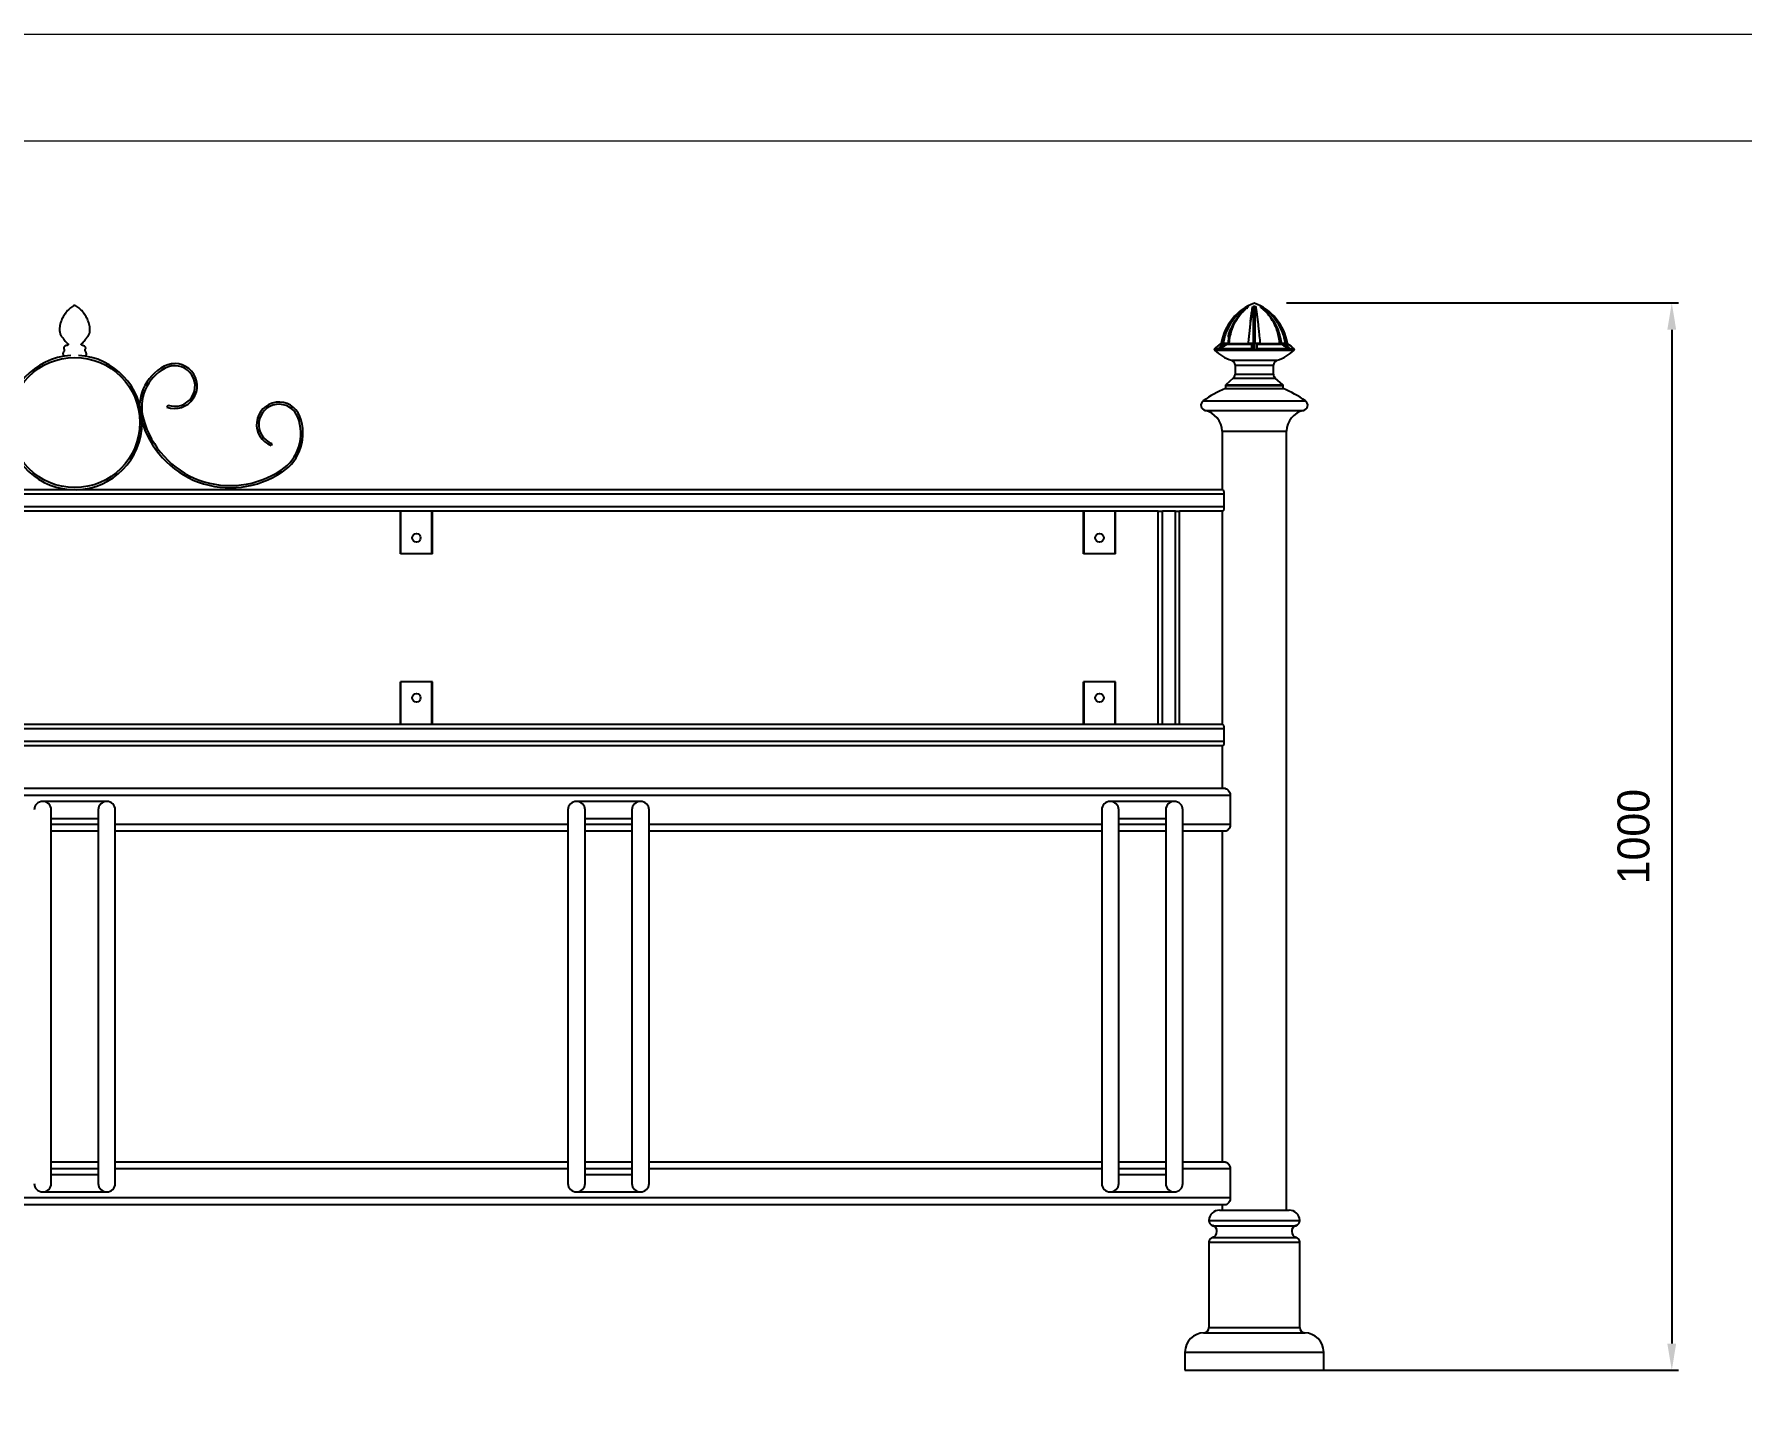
# Model space of a CAD drawing. Header units: millimetres. Extents: x 5333 to 11273, y -3184 to 1016.
# Drawn here: x 6736 to 8335, y -259 to 1016 of the extents above; entities that cross this region are included whole.
import ezdxf

# ---------------------------------------------------------------- set-up
doc = ezdxf.new("R2010")
doc.units = ezdxf.units.MM
doc.header["$PDSIZE"] = -1
doc.layers.add('tabelka', color=155, linetype='Continuous')
doc.layers.add('WYMIAR', color=96, linetype='Continuous')
doc.dimstyles.new('1-1', dxfattribs={"dimtxt": 30, "dimasz": 25, "dimexe": 6.25, "dimexo": 30, "dimgap": 20.625, "dimtad": 1, "dimdec": 1, "dimtxsty": 'Standard', "dimcen": 0, "dimclrd": 2, "dimclre": 2, "dimclrt": 2, "dimadec": 0, "dimazin": 0, "dimtfac": 1, "dimtdec": 1, "dimtmove": 0, "dimatfit": 3, "dimfxl": 0, "dimarcsym": 0})

# ---------------------------------------------------------------- blocks, each defined once
blk = doc.blocks.new('front')
for p, q in [((3511, 2420.7), (3511.6, 2420.7)), ((3516.3, 2420.7), (3517.4, 2420.7)), ((3522.2, 2420.7), (3522.7, 2420.7)), ((3485.3, 2385.1), (3488.3, 2385.1)), ((3485.8, 2385.8), (3487.6, 2385.8)), ((3491.5, 2385.7), (3487.6, 2385.7)), ((3487.6, 2385.7), (3487.6, 2385.7)), ((3487.6, 2385.7), (3487.6, 2385.7)), ((3492.1, 2385.7), (3487.8, 2382.9)), ((3492.1, 2385.7), (3487.8, 2382.9)), ((3491.1, 2385.1), (3514.1, 2385.1)), ((3491.2, 2385.2), (3491.9, 2385.5)), ((3492.2, 2385.7), (3492.2, 2385.7)), ((3493.4, 2385.7), (3492.2, 2385.7)), ((3492.2, 2385.7), (3492.2, 2385.7)), ((3493.4, 2385.8), (3511.1, 2385.8)), ((3493.4, 2385.7), (3493.4, 2385.7)), ((3511, 2385.7), (3511, 2385.7)), ((3516.2, 2385.7), (3511, 2385.7)), ((3511, 2385.7), (3511, 2385.7)), ((3511, 2385.7), (3511, 2385.7)), ((3516.2, 2379.9), (3516.2, 2385.7)), ((3517.5, 2385.7), (3517.3, 2385.7)), ((3517.5, 2379.9), (3517.5, 2385.7)), ((3517.7, 2385.7), (3517.5, 2385.7)), ((3517.5, 2385.7), (3517.5, 2385.7)), ((3519.9, 2385.7), (3517.7, 2385.7)), ((3519.7, 2385.1), (3542.7, 2385.1)), ((3522.7, 2385.7), (3519.9, 2385.7)), ((3522.6, 2385.8), (3540.4, 2385.8)), ((3522.7, 2385.7), (3522.7, 2385.7)), ((3522.7, 2385.7), (3522.7, 2385.7)), ((3522.7, 2385.7), (3522.7, 2385.7)), ((3540.3, 2385.7), (3540.4, 2385.7)), ((3541.6, 2385.7), (3540.3, 2385.7)), ((3545.9, 2382.9), (3541.6, 2385.7)), ((3542.1, 2385.7), (3541.9, 2385.7)), ((3542.2, 2385.7), (3542.1, 2385.7)), ((3542.4, 2385.7), (3542.2, 2385.7)), ((3544.6, 2385.7), (3542.4, 2385.7)), ((3546.2, 2385.7), (3544.6, 2385.7)), ((3545.5, 2385.1), (3548.4, 2385.1)), ((3546.1, 2385.8), (3547.9, 2385.8)), ((3546.2, 2385.7), (3546.2, 2385.7)), ((3546.2, 2385.7), (3546.2, 2385.7)), ((3479.7, 2380.9), (3483.4, 2380.9)), ((3479.7, 2379.5), (3516.9, 2379.5)), ((3486.1, 2380.9), (3514.1, 2380.9)), ((3495.4, 2370.1), (3516.9, 2370.1)), ((3516.9, 2379.5), (3554.1, 2379.5)), ((3516.9, 2370.1), (3538.3, 2370.1)), ((3519.6, 2380.9), (3547.6, 2380.9)), ((3545.9, 2382.9), (3545.4, 2383.2)), ((3550.3, 2380.9), (3554.1, 2380.9)), ((3497.2, 2353.2), (3490.2, 2347)), ((3497.2, 2353.2), (3516.9, 2353.2)), ((3498.9, 2365.3), (3498.9, 2356.9)), ((3498.9, 2365.3), (3516.9, 2365.3)), ((3498.9, 2356.9), (3516.9, 2356.9)), ((3516.9, 2365.3), (3534.9, 2365.3)), ((3516.9, 2356.9), (3534.9, 2356.9)), ((3516.9, 2353.2), (3536.5, 2353.2)), ((3534.9, 2356.9), (3534.9, 2365.3)), ((3543.5, 2347), (3536.5, 2353.2)), ((3489.9, 2346.2), (3489.9, 2343.7)), ((3543.9, 2346.2), (3489.9, 2346.2)), ((3489.9, 2343.7), (3516.9, 2343.7)), ((3490.2, 2347), (3516.9, 2347)), ((3516.9, 2347), (3543.5, 2347)), ((3516.9, 2343.7), (3543.9, 2343.7)), ((3543.9, 2343.7), (3543.9, 2346.2)), ((2499, 2328.1), (2498.3, 2326.2)), ((3469, 2332), (3516.9, 2332)), ((3470.8, 2323), (3516.9, 2323)), ((3516.9, 2332), (3564.7, 2332)), ((3516.9, 2323), (3562.9, 2323)), ((3486.7, 2303.7), (3486.7, 2248.7)), ((3486.7, 2303.7), (3516.9, 2303.7)), ((3516.9, 2303.7), (3547, 2303.7)), ((3547, 1573.7), (3547, 2303.7)), ((2596.6, 2291.9), (2595.9, 2290.1)), ((3488.4, 2244.7), (1335.3, 2244.7)), ((3487.3, 2248.7), (1336.4, 2248.7)), ((3488.4, 2244.7), (3488.4, 2232.7)), ((3488.4, 2232.7), (1335.3, 2232.7)), ((3426.9, 2228.7), (1396.9, 2228.7)), ((2716.9, 2188.7), (2716.9, 2228.7)), ((2717.4, 2188.7), (2717.4, 2228.7)), ((2746.4, 2188.7), (2746.4, 2228.7)), ((2746.9, 2188.7), (2746.9, 2228.7)), ((3356.9, 2188.7), (3356.9, 2228.7)), ((3357.4, 2188.7), (3357.4, 2228.7)), ((3386.4, 2188.7), (3386.4, 2228.7)), ((3386.9, 2188.7), (3386.9, 2228.7)), ((3426.9, 2028.7), (3426.9, 2228.7)), ((3426.9, 2228.7), (3430.9, 2228.7)), ((3430.9, 2028.7), (3430.9, 2228.7)), ((3442.9, 2228.7), (3430.9, 2228.7)), ((3442.9, 2028.7), (3442.9, 2228.7)), ((3442.9, 2228.7), (3446.9, 2228.7)), ((3446.9, 2028.7), (3446.9, 2228.7)), ((3487.3, 2228.7), (3446.9, 2228.7)), ((3486.7, 2228.7), (3486.7, 2028.7)), ((2717.4, 2188.7), (2716.9, 2188.7)), ((2746.4, 2188.7), (2717.4, 2188.7)), ((2746.9, 2188.7), (2746.4, 2188.7)), ((3357.4, 2188.7), (3356.9, 2188.7)), ((3386.4, 2188.7), (3357.4, 2188.7)), ((3386.9, 2188.7), (3386.4, 2188.7)), ((2717.4, 2068.7), (2716.9, 2068.7)), ((2716.9, 2028.7), (2716.9, 2068.7)), ((2746.4, 2068.7), (2717.4, 2068.7)), ((2717.4, 2028.7), (2717.4, 2068.7)), ((2746.4, 2028.7), (2746.4, 2068.7)), ((2746.9, 2068.7), (2746.4, 2068.7)), ((2746.9, 2028.7), (2746.9, 2068.7)), ((3357.4, 2068.7), (3356.9, 2068.7)), ((3356.9, 2028.7), (3356.9, 2068.7)), ((3386.4, 2068.7), (3357.4, 2068.7)), ((3357.4, 2028.7), (3357.4, 2068.7)), ((3386.4, 2028.7), (3386.4, 2068.7)), ((3386.9, 2068.7), (3386.4, 2068.7)), ((3386.9, 2028.7), (3386.9, 2068.7)), ((3488.4, 2024.7), (1335.3, 2024.7)), ((3426.9, 2028.7), (1396.9, 2028.7)), ((3430.9, 2028.7), (3426.9, 2028.7)), ((3442.9, 2028.7), (3430.9, 2028.7)), ((3446.9, 2028.7), (3442.9, 2028.7)), ((3487.3, 2028.7), (3446.9, 2028.7)), ((3488.4, 2024.7), (3488.4, 2012.7)), ((3488.4, 2012.7), (1335.3, 2012.7)), ((3487.3, 2008.7), (1336.4, 2008.7)), ((3486.7, 2008.7), (3486.7, 1968.7)), ((3490, 1968.7), (1333.8, 1968.7)), ((3494.3, 1962.3), (1329.4, 1962.3)), ((2441.9, 1956.7), (2381.9, 1956.7)), ((2941.9, 1956.7), (2881.9, 1956.7)), ((3441.9, 1956.7), (3381.9, 1956.7)), ((3494.3, 1962.3), (3494.3, 1935.1)), ((2389.9, 1598.7), (2389.9, 1948.7)), ((2389.9, 1940.7), (2433.9, 1940.7)), ((2433.9, 1948.7), (2433.9, 1598.7)), ((2449.9, 1598.7), (2449.9, 1948.7)), ((2873.9, 1948.7), (2873.9, 1598.7)), ((2889.9, 1598.7), (2889.9, 1948.7)), ((2889.9, 1940.7), (2933.9, 1940.7)), ((2933.9, 1948.7), (2933.9, 1598.7)), ((2949.9, 1598.7), (2949.9, 1948.7)), ((3373.9, 1948.7), (3373.9, 1598.7)), ((3389.9, 1598.7), (3389.9, 1948.7)), ((3389.9, 1940.7), (3433.9, 1940.7)), ((3433.9, 1948.7), (3433.9, 1598.7)), ((3449.9, 1598.7), (3449.9, 1948.7)), ((2433.9, 1935.1), (2389.9, 1935.1)), ((2433.9, 1928.7), (2389.9, 1928.7)), ((2873.9, 1935.1), (2449.9, 1935.1)), ((2873.9, 1928.7), (2449.9, 1928.7)), ((2933.9, 1935.1), (2889.9, 1935.1)), ((2933.9, 1928.7), (2889.9, 1928.7)), ((3373.9, 1935.1), (2949.9, 1935.1)), ((3373.9, 1928.7), (2949.9, 1928.7)), ((3433.9, 1935.1), (3389.9, 1935.1)), ((3433.9, 1928.7), (3389.9, 1928.7)), ((3494.3, 1935.1), (3449.9, 1935.1)), ((3490, 1928.7), (3449.9, 1928.7)), ((3486.7, 1928.7), (3486.7, 1618.7)), ((2433.9, 1618.7), (2389.9, 1618.7)), ((2873.9, 1618.7), (2449.9, 1618.7)), ((2933.9, 1618.7), (2889.9, 1618.7)), ((3373.9, 1618.7), (2949.9, 1618.7)), ((3433.9, 1618.7), (3389.9, 1618.7)), ((3490, 1618.7), (3449.9, 1618.7)), ((2433.9, 1612.3), (2389.9, 1612.3)), ((2433.9, 1606.7), (2389.9, 1606.7)), ((2873.9, 1612.3), (2449.9, 1612.3)), ((2933.9, 1612.3), (2889.9, 1612.3)), ((2933.9, 1606.7), (2889.9, 1606.7)), ((3373.9, 1612.3), (2949.9, 1612.3)), ((3433.9, 1612.3), (3389.9, 1612.3)), ((3433.9, 1606.7), (3389.9, 1606.7)), ((3494.3, 1612.3), (3449.9, 1612.3)), ((3494.3, 1612.3), (3494.3, 1585.1)), ((3494.3, 1585.1), (1329.4, 1585.1)), ((2381.9, 1590.7), (2441.9, 1590.7)), ((2881.9, 1590.7), (2941.9, 1590.7)), ((3381.9, 1590.7), (3441.9, 1590.7)), ((3490, 1578.7), (1333.8, 1578.7)), ((3484.4, 1573.7), (3516.9, 1573.7)), ((3486.7, 1578.7), (3486.7, 1573.7)), ((3516.9, 1573.7), (3549.4, 1573.7)), ((3474.4, 1564.1), (3516.9, 1564.1)), ((3477.9, 1559.1), (3516.9, 1559.1)), ((3516.9, 1564.1), (3559.4, 1564.1)), ((3516.9, 1559.1), (3555.9, 1559.1)), ((3474.4, 1543.7), (3474.4, 1463.7)), ((3474.4, 1543.7), (3516.9, 1543.7)), ((3477.8, 1548.2), (3516.9, 1548.2)), ((3516.9, 1548.2), (3556, 1548.2)), ((3516.9, 1543.7), (3559.4, 1543.7)), ((3559.4, 1463.7), (3559.4, 1543.7)), ((3469.4, 1458.7), (3516.9, 1458.7)), ((3474.4, 1463.7), (3516.9, 1463.7)), ((3516.9, 1463.7), (3559.4, 1463.7)), ((3516.9, 1458.7), (3564.4, 1458.7)), ((3451.9, 1440.7), (3451.9, 1423.7)), ((3451.9, 1440.7), (3516.9, 1440.7)), ((3516.9, 1440.7), (3581.9, 1440.7)), ((3581.9, 1423.7), (3581.9, 1440.7)), ((3451.9, 1423.7), (3516.9, 1423.7)), ((3516.9, 1423.7), (3581.9, 1423.7))]:
    blk.add_line(p, q)
at = {"flags": 128}
for points in [[(3525.3, 2418), (3525.4, 2417.9), (3528.9, 2414.7), (3532.2, 2410.8), (3535.1, 2406.6), (3538.5, 2399.8), (3540.8, 2392.9), (3542.2, 2385.7), (3542.2, 2385.7), (3542.2, 2385.7)], [(3487.6, 2385.7), (3487.6, 2385.7), (3487.6, 2385.7), (3487.6, 2385.7), (3487.6, 2385.7), (3487.6, 2385.7), (3487.6, 2385.7), (3487.6, 2385.7), (3487.6, 2385.7)], [(3511, 2385.7), (3511, 2385.7), (3511, 2385.7)]]:
    blk.add_lwpolyline(points, dxfattribs=at)
for centre, radius in [((2411.9, 2311.7), 61), ((2731.9, 2203.7), 4), ((3371.9, 2203.7), 4), ((2731.9, 2053.7), 4), ((3371.9, 2053.7), 4)]:
    blk.add_circle(centre, radius)
for centre, radius, start, end in [((3534.2, 2377.9), 48.9, 110.687, 170.7269), ((3499.6, 2377.9), 48.9, 9.2731, 69.313), ((3497.3, 2362.6), 25.4, 118.1547, 134.008), ((3500.8, 2366.1), 21.7, 115.4751, 140.5394), ((3484.9, 2385.9), 1, 298.1547, 350.7269), ((3532.9, 2366.1), 21.7, 39.459, 64.5265), ((3546.2, 2385.7), 0.0142, 54.1388, 66.9094), ((3548.9, 2385.9), 1, 189.2731, 241.8453), ((3536.4, 2362.6), 25.4, 45.992, 61.8453), ((2411.9, 2311.7), 63, 93.2844, 0), ((2411.9, 2311.7), 63, 0, 86.7156), ((3480.4, 2380.2), 1, 134.008, 225.992), ((3507.9, 2408.7), 40.6, 225.992, 252.1131), ((3502.2, 2365.4), 22.7, 128.2068, 140.2657), ((3493.9, 2365.3), 5, 0, 72.1131), ((3539.9, 2365.3), 5, 107.8869, 180), ((3525.9, 2408.7), 40.6, 287.8869, 314.008), ((3531.5, 2365.4), 22.6, 39.7322, 51.7944), ((3553.4, 2380.2), 1, 314.008, 45.992), ((2516.1, 2326), 43.5, 117.8577, 195.6896), ((2516.1, 2326), 41.5, 117.8577, 195.6896), ((2505.6, 2345.9), 21, 249.668, 117.8577), ((2505.6, 2345.9), 19, 249.668, 117.8577), ((3493.9, 2356.9), 5, 311.6335, 0), ((3539.9, 2356.9), 5, 180, 228.3665), ((3537.8, 2233.7), 120, 113.5565, 124.9982), ((3490.9, 2346.2), 1, 131.6335, 180), ((3542.9, 2346.2), 1, 0, 48.3665), ((3495.9, 2233.7), 120, 55.0018, 66.4435), ((2603.2, 2309.8), 21, 21.4783, 249.668), ((2603.2, 2309.8), 19, 21.4783, 249.668), ((3471.9, 2327.9), 5, 124.9982, 257.4886), ((3466.3, 2302.9), 20.5, 2.0539, 77.4886), ((3567.4, 2302.9), 20.5, 102.5114, 177.9461), ((3561.9, 2327.9), 5, 282.5114, 55.0018), ((2559.1, 2338.1), 88.1, 195.6896, 249.1052), ((2559.1, 2338.1), 86.1, 195.6896, 249.0922), ((2582.2, 2301.5), 41.5, 303.6464, 21.4783), ((2582.2, 2301.5), 43.5, 303.6464, 21.4783), ((2557.5, 2338.7), 88.1, 250.2308, 303.6464), ((2557.5, 2338.7), 86.1, 250.2438, 303.6464), ((2381.9, 1948.7), 8, 0, 180), ((2441.9, 1948.7), 8, 0, 180), ((2881.9, 1948.7), 8, 0, 180), ((2941.9, 1948.7), 8, 0, 180), ((3381.9, 1948.7), 8, 0, 180), ((3441.9, 1948.7), 8, 0, 180), ((2381.9, 1598.7), 8, 180, 0), ((2441.9, 1598.7), 8, 180, 270), ((2441.9, 1598.7), 8, 180, 0), ((2441.9, 1598.7), 8, 270, 0), ((2881.9, 1598.7), 8, 180, 0), ((2941.9, 1598.7), 8, 180, 270), ((2941.9, 1598.7), 8, 180, 0), ((2941.9, 1598.7), 8, 270, 0), ((3381.9, 1598.7), 8, 180, 0), ((3441.9, 1598.7), 8, 180, 270), ((3441.9, 1598.7), 8, 180, 0), ((3441.9, 1598.7), 8, 270, 0), ((3484.4, 1563.7), 10, 90, 177.464), ((3549.4, 1563.7), 10, 2.536, 90), ((3479.4, 1563.9), 5, 177.464, 252.5768), ((3476.2, 1553.7), 5.71, 286.2602, 72.5768), ((3557.6, 1553.7), 5.71, 107.4232, 253.7398), ((3554.4, 1563.9), 5, 287.4232, 2.536), ((3479.1, 1543.7), 4.71, 106.2602, 180), ((3554.7, 1543.7), 4.71, 0, 73.7398), ((3469.9, 1440.7), 18, 90, 180), ((3469.4, 1463.7), 5, 270, 360), ((3564.4, 1463.7), 5, 180, 270), ((3563.9, 1440.7), 18, 0, 90)]:
    blk.add_arc(centre, radius, start, end)
for points, knots in [([(2411.9, 2421.8), (2410.5, 2420.9), (2407.8, 2419.2), (2404.3, 2415.7), (2401.5, 2411.7), (2399.3, 2407.4), (2397.8, 2402.7), (2397.5, 2398.5), (2398, 2395.1), (2399.2, 2392.6), (2401.4, 2390.2), (2403, 2387.8), (2404.5, 2386.3), (2405.2, 2385.7), (2405.6, 2385.4), (2405.8, 2385.2), (2405.8, 2384.9), (2405.7, 2384.6), (2405.4, 2384.2), (2404.8, 2383.9), (2403.8, 2383.7), (2402.8, 2383.3), (2402, 2382.7), (2401.6, 2382.1), (2401.5, 2381.3), (2401.7, 2380.6), (2402.2, 2380), (2402.1, 2379), (2401.6, 2378.2), (2401.1, 2377.4), (2400.8, 2376.4), (2400.9, 2375.4), (2401.2, 2374.5), (2401.6, 2374.1), (2401.9, 2373.9)], [0, 0, 0, 0, 0.082482, 0.164933, 0.247659, 0.330239, 0.412752, 0.495034, 0.541666, 0.587832, 0.634354, 0.703926, 0.732949, 0.745953, 0.751158, 0.756086, 0.760386, 0.764195, 0.771331, 0.783764, 0.798774, 0.823597, 0.837023, 0.849515, 0.861057, 0.872574, 0.888151, 0.901692, 0.917686, 0.935079, 0.952229, 0.968829, 0.984642, 1, 1, 1, 1]), ([(2421.9, 2373.9), (2422.1, 2374.1), (2422.5, 2374.5), (2422.9, 2375.4), (2422.9, 2376.4), (2422.6, 2377.4), (2422.1, 2378.2), (2421.6, 2379), (2421.5, 2380), (2422, 2380.6), (2422.3, 2381.3), (2422.1, 2382.1), (2421.7, 2382.7), (2420.8, 2383.4), (2419.7, 2383.7), (2418.8, 2384), (2418.3, 2384.3), (2418, 2384.6), (2418, 2384.9), (2418, 2385.2), (2418.3, 2385.5), (2418.7, 2385.9), (2419.4, 2386.5), (2420.8, 2387.9), (2422.3, 2390.2), (2424.5, 2392.6), (2425.7, 2395.1), (2426.2, 2398.5), (2426, 2402.7), (2424.4, 2407.4), (2422.2, 2411.7), (2419.4, 2415.7), (2416, 2419.2), (2413.2, 2420.9), (2411.9, 2421.8)], [0, 0, 0, 0, 0.01536, 0.031175, 0.047777, 0.064929, 0.082325, 0.098321, 0.111863, 0.127442, 0.138961, 0.150504, 0.162998, 0.176426, 0.207879, 0.219156, 0.228694, 0.235831, 0.23964, 0.243941, 0.251955, 0.260338, 0.273167, 0.295984, 0.365565, 0.412093, 0.458264, 0.504902, 0.587195, 0.669719, 0.752309, 0.835045, 0.917507, 1, 1, 1, 1]), ([(3491.5, 2385.7), (3491.5, 2385.7), (3493.7, 2386.8), (3491.8, 2393.5), (3495.4, 2399.8), (3498.1, 2406), (3501.5, 2410.9), (3504.7, 2414.6), (3507.1, 2417), (3508.3, 2417.9), (3508.4, 2418)], [0, 0, 0, 0, 0.000003, 0.188554, 0.3816, 0.586266, 0.724539, 0.86455, 0.99604, 1, 1, 1, 1]), ([(3495.7, 2406.2), (3496.9, 2407.8), (3499.2, 2411.1), (3503.2, 2415), (3507.1, 2418.2), (3509.7, 2419.9), (3511, 2420.7)], [0, 0, 0, 0, 0.278191, 0.557088, 0.77759, 1, 1, 1, 1]), ([(3506.3, 2417.7), (3506.1, 2417.5), (3505.7, 2417.2), (3504.9, 2416.6), (3504.1, 2415.9), (3503.3, 2415.2), (3502.7, 2414.6), (3502.2, 2414), (3501.6, 2413.5), (3501.1, 2412.9), (3500.5, 2412.3), (3499.8, 2411.5), (3499.1, 2410.7), (3498.4, 2409.9), (3497.9, 2409.2), (3497.3, 2408.4), (3496.5, 2407.4), (3496, 2406.6), (3495.7, 2406.2)], [0, 0, 0, 0, 0.050975, 0.101948, 0.203911, 0.254891, 0.305866, 0.356837, 0.407817, 0.45879, 0.509762, 0.560739, 0.662701, 0.713676, 0.764653, 0.815626, 0.907769, 1, 1, 1, 1]), ([(3499.3, 2406.2), (3500.2, 2407.8), (3502.2, 2411.1), (3505.5, 2415), (3508.3, 2417.7), (3510, 2419), (3510.5, 2419.3)], [0, 0, 0, 0, 0.315233, 0.631272, 0.881134, 1, 1, 1, 1]), ([(3499.3, 2406.2), (3499.4, 2406.4), (3499.8, 2407.1), (3500.3, 2408), (3500.8, 2408.8), (3501.3, 2409.5), (3501.7, 2410.1), (3502.3, 2410.9), (3502.9, 2411.8), (3503.5, 2412.5), (3503.9, 2413.1), (3504.4, 2413.7), (3504.9, 2414.3), (3505.6, 2415), (3506.3, 2415.7), (3507, 2416.4), (3507.6, 2417), (3508.1, 2417.4), (3508.4, 2417.7)], [0, 0, 0, 0, 0.050974, 0.152935, 0.203911, 0.254886, 0.305861, 0.356838, 0.458797, 0.509772, 0.560749, 0.611723, 0.662696, 0.713673, 0.815634, 0.866609, 0.917583, 1, 1, 1, 1]), ([(3511, 2420.7), (3510.5, 2420.4), (3509.6, 2419.9), (3508, 2418.9), (3506.9, 2418.1), (3506.3, 2417.7)], [0, 0, 0, 0, 0.290905, 0.588291, 1, 1, 1, 1]), ([(3508.4, 2417.7), (3508.9, 2418.2), (3509.7, 2419), (3510.9, 2420), (3511.3, 2420.5), (3511.6, 2420.7)], [0, 0, 0, 0, 0.4971885, 0.7495032, 1, 1, 1, 1]), ([(3513.3, 2406.2), (3513.5, 2407.8), (3513.9, 2411.1), (3514.5, 2415), (3515, 2418.2), (3515.4, 2419.9), (3515.5, 2420.7)], [0, 0, 0, 0, 0.27819, 0.55709, 0.777589, 1, 1, 1, 1]), ([(3514.8, 2417.7), (3514.8, 2417.5), (3514.7, 2417.2), (3514.7, 2416.6), (3514.6, 2415.9), (3514.5, 2415.2), (3514.4, 2414.6), (3514.3, 2414), (3514.2, 2413.5), (3514.2, 2412.9), (3514.1, 2412.3), (3514, 2411.5), (3513.9, 2410.7), (3513.8, 2409.9), (3513.7, 2409.2), (3513.6, 2408.4), (3513.4, 2407.4), (3513.3, 2406.6), (3513.3, 2406.2)], [0, 0, 0, 0, 0.050976, 0.101951, 0.203914, 0.254889, 0.305864, 0.356838, 0.407815, 0.45879, 0.509764, 0.56074, 0.662701, 0.713675, 0.764653, 0.815626, 0.907769, 1, 1, 1, 1]), ([(3516.3, 2420.7), (3516.1, 2420.4), (3515.7, 2419.9), (3515.3, 2418.9), (3515, 2418.1), (3514.8, 2417.7)], [0, 0, 0, 0, 0.290907, 0.588288, 1, 1, 1, 1]), ([(3516.2, 2385.7), (3516.2, 2385.7), (3516.2, 2388.1), (3516.2, 2392.9), (3516.2, 2400), (3516.2, 2406), (3516.2, 2410.9), (3516.2, 2414.8), (3516.2, 2417.6), (3516.3, 2420.7), (3516.3, 2420.7), (3516.3, 2420.7)], [0, 0, 0, 0, 0.000001, 0.168984, 0.337965, 0.519236, 0.642472, 0.765707, 0.882858, 0.999999, 1, 1, 1, 1]), ([(3517.4, 2420.7), (3517.4, 2420.7), (3517.4, 2420.7), (3517.5, 2417.6), (3517.5, 2414.8), (3517.5, 2410.9), (3517.5, 2406), (3517.5, 2400), (3517.5, 2392.9), (3517.5, 2388.1), (3517.5, 2385.7), (3517.5, 2385.7)], [0, 0, 0, 0, 0.000001, 0.117142, 0.234293, 0.357528, 0.480764, 0.662035, 0.831016, 0.999999, 1, 1, 1, 1]), ([(3518.9, 2417.7), (3518.7, 2418.2), (3518.4, 2419), (3518, 2420), (3517.6, 2420.5), (3517.4, 2420.7)], [0, 0, 0, 0, 0.497193, 0.749506, 1, 1, 1, 1]), ([(3520.4, 2406.2), (3520.2, 2407.8), (3519.8, 2411.1), (3519.2, 2415), (3518.7, 2418.2), (3518.4, 2419.9), (3518.2, 2420.7)], [0, 0, 0, 0, 0.27819, 0.55709, 0.777589, 1, 1, 1, 1]), ([(3520.4, 2406.2), (3520.4, 2406.4), (3520.3, 2407.1), (3520.2, 2408), (3520.1, 2408.8), (3520, 2409.5), (3519.9, 2410.1), (3519.8, 2410.9), (3519.7, 2411.8), (3519.6, 2412.5), (3519.5, 2413.1), (3519.5, 2413.7), (3519.4, 2414.3), (3519.3, 2415), (3519.2, 2415.7), (3519.1, 2416.4), (3519, 2417), (3519, 2417.4), (3518.9, 2417.7)], [0, 0, 0, 0, 0.050973, 0.152935, 0.20391, 0.254886, 0.305861, 0.356836, 0.458797, 0.509773, 0.560748, 0.611723, 0.662699, 0.713673, 0.815637, 0.866612, 0.917586, 1, 1, 1, 1]), ([(3522.2, 2420.7), (3522.4, 2420.4), (3523, 2419.9), (3524.1, 2418.9), (3524.9, 2418.1), (3525.3, 2417.7)], [0, 0, 0, 0, 0.290908, 0.588294, 1, 1, 1, 1]), ([(3527.4, 2417.7), (3526.7, 2418.2), (3525.5, 2419), (3524, 2420), (3523.1, 2420.5), (3522.7, 2420.7)], [0, 0, 0, 0, 0.4972, 0.749517, 1, 1, 1, 1]), ([(3538, 2406.2), (3536.8, 2407.8), (3534.5, 2411.1), (3530.6, 2415), (3526.6, 2418.2), (3524, 2419.9), (3522.7, 2420.7)], [0, 0, 0, 0, 0.27819, 0.55709, 0.777587, 1, 1, 1, 1]), ([(3534.4, 2406.2), (3533.5, 2407.8), (3531.5, 2411.1), (3528.2, 2415), (3525.4, 2417.7), (3523.8, 2418.9), (3523.3, 2419.3)], [0, 0, 0, 0, 0.317509, 0.635826, 0.887491, 1, 1, 1, 1]), ([(3525.3, 2417.7), (3525.5, 2417.5), (3525.9, 2417.2), (3526.6, 2416.6), (3527.3, 2415.9), (3528, 2415.2), (3528.5, 2414.6), (3529, 2414), (3529.5, 2413.5), (3530, 2412.9), (3530.4, 2412.3), (3531, 2411.5), (3531.6, 2410.7), (3532.2, 2409.9), (3532.6, 2409.2), (3533.2, 2408.4), (3533.8, 2407.4), (3534.2, 2406.6), (3534.4, 2406.2)], [0, 0, 0, 0, 0.050977, 0.101953, 0.203914, 0.254888, 0.305865, 0.356841, 0.407818, 0.45879, 0.509766, 0.560742, 0.662702, 0.713675, 0.764653, 0.815627, 0.907769, 1, 1, 1, 1]), ([(3538, 2406.2), (3537.9, 2406.4), (3537.4, 2407.1), (3536.8, 2408), (3536.1, 2408.8), (3535.6, 2409.5), (3535.1, 2410.1), (3534.4, 2410.9), (3533.7, 2411.8), (3533, 2412.5), (3532.5, 2413.1), (3531.9, 2413.7), (3531.3, 2414.3), (3530.6, 2415), (3529.8, 2415.7), (3529, 2416.4), (3528.3, 2417), (3527.7, 2417.4), (3527.4, 2417.7)], [0, 0, 0, 0, 0.050971, 0.152935, 0.20391, 0.254884, 0.30586, 0.356835, 0.458795, 0.509774, 0.560746, 0.611723, 0.662698, 0.713669, 0.815633, 0.866612, 0.917587, 1, 1, 1, 1]), ([(3495.7, 2406.2), (3495.1, 2405.2), (3493.3, 2402.3), (3490.9, 2397.5), (3488.8, 2391.6), (3488, 2387.7), (3487.6, 2385.8)], [0, 0, 0, 0, 0.156542, 0.470245, 0.733105, 1, 1, 1, 1]), ([(3504.8, 2414.2), (3504.5, 2413.9), (3503.4, 2412.7), (3501.8, 2410.6), (3500.3, 2408.5), (3499.3, 2406.9), (3498.5, 2405.6), (3497.5, 2403.8), (3496.4, 2401.4), (3495.1, 2398.4), (3493.9, 2394.8), (3492.8, 2390.5), (3492.3, 2387.4), (3492.1, 2385.7)], [0, 0, 0, 0, 0.041994, 0.16299, 0.256139, 0.293463, 0.342154, 0.407963, 0.490957, 0.591277, 0.709194, 0.845174, 1, 1, 1, 1]), ([(3493.4, 2385.8), (3493.5, 2387), (3493.8, 2390.5), (3495, 2395.8), (3496.9, 2401.4), (3498.5, 2404.6), (3499.3, 2406.2)], [0, 0, 0, 0, 0.163703, 0.491838, 0.744158, 1, 1, 1, 1]), ([(3513.3, 2406.2), (3513.2, 2405.2), (3512.9, 2402.3), (3512.4, 2397.5), (3511.7, 2391.6), (3511.3, 2387.7), (3511.1, 2385.8)], [0, 0, 0, 0, 0.156542, 0.470244, 0.733106, 1, 1, 1, 1]), ([(3522.6, 2385.8), (3522.5, 2387), (3522.1, 2390.5), (3521.5, 2395.8), (3520.9, 2401.4), (3520.6, 2404.6), (3520.4, 2406.2)], [0, 0, 0, 0, 0.163703, 0.491837, 0.744157, 1, 1, 1, 1]), ([(3541.6, 2385.7), (3541.4, 2387.4), (3540.9, 2390.7), (3539.7, 2395.2), (3538.4, 2398.8), (3537.2, 2401.7), (3536.1, 2404.1), (3535.1, 2405.8), (3534.2, 2407.3), (3533.4, 2408.5), (3532.6, 2409.7), (3531.5, 2411.1), (3530.2, 2412.8), (3528.9, 2414.3), (3528, 2415.1), (3527.8, 2415.3)], [0, 0, 0, 0, 0.155872, 0.290505, 0.404749, 0.499085, 0.573824, 0.638476, 0.684931, 0.729655, 0.772658, 0.820992, 0.887788, 0.973453, 1, 1, 1, 1]), ([(3534.4, 2406.2), (3534.9, 2405.2), (3536.5, 2402.3), (3538.3, 2397.5), (3539.8, 2391.6), (3540.2, 2387.7), (3540.4, 2385.8)], [0, 0, 0, 0, 0.156542, 0.470244, 0.733106, 1, 1, 1, 1]), ([(3546.1, 2385.8), (3545.9, 2387), (3545.2, 2390.5), (3543.5, 2395.8), (3540.9, 2401.4), (3539, 2404.6), (3538, 2406.2)], [0, 0, 0, 0, 0.163703, 0.491836, 0.744157, 1, 1, 1, 1]), ([(3488.3, 2385.1), (3487.5, 2384.6), (3486, 2383.6), (3484.4, 2382.1), (3483.6, 2381.2), (3483.4, 2380.9)], [0, 0, 0, 0, 0.424933, 0.855905, 1, 1, 1, 1]), ([(3486.1, 2380.9), (3486.9, 2381.7), (3488.4, 2383.3), (3490.2, 2384.5), (3491.1, 2385.1)], [0, 0, 0, 0, 0.495171, 1, 1, 1, 1]), ([(3487.6, 2385.8), (3487.6, 2385.8), (3487.6, 2385.7), (3487.6, 2385.7), (3487.6, 2385.7), (3487.6, 2385.7)], [0, 0, 0, 0, 0.296081, 0.690158, 1, 1, 1, 1]), ([(3487.6, 2385.7), (3487.8, 2385.6), (3488, 2385.6), (3488.3, 2385.4), (3488.4, 2385.3), (3488.4, 2385.2), (3488.4, 2385.1), (3488.3, 2385.1), (3488.3, 2385.1), (3488.3, 2385.1)], [0, 0, 0, 0, 0.605134, 0.732694, 0.820465, 0.907579, 0.944055, 0.980915, 1, 1, 1, 1]), ([(3487.6, 2385.7), (3487.6, 2385.7), (3487.6, 2385.7), (3487.6, 2385.7), (3487.6, 2385.7)], [0, 0, 0, 0, 0.559788, 1, 1, 1, 1]), ([(3487.6, 2385.7), (3487.6, 2385.7), (3487.6, 2385.7), (3487.6, 2385.7), (3487.6, 2385.7), (3487.6, 2385.7), (3487.6, 2385.7), (3487.6, 2385.7), (3487.6, 2385.7), (3487.6, 2385.7)], [0, 0, 0, 0, 0.1305112, 0.2740601, 0.3848256, 0.5151751, 0.6259406, 0.736706, 1, 1, 1, 1]), ([(3491.1, 2385.1), (3491.1, 2385.1), (3491.1, 2385.1), (3491.2, 2385.2), (3491.5, 2385.3), (3492.2, 2385.6), (3492.9, 2385.6), (3493.4, 2385.7)], [0, 0, 0, 0, 0.021738, 0.051653, 0.109289, 0.311022, 1, 1, 1, 1]), ([(3493.4, 2385.7), (3493.4, 2385.7), (3493.4, 2385.7), (3493.4, 2385.8), (3493.4, 2385.8), (3493.4, 2385.8)], [0, 0, 0, 0, 0.418239, 0.841115, 1, 1, 1, 1]), ([(3493.4, 2385.7), (3493.4, 2385.7), (3493.4, 2385.7), (3493.4, 2385.7), (3493.4, 2385.7), (3493.4, 2385.7), (3493.4, 2385.7), (3493.4, 2385.7), (3493.4, 2385.7), (3493.4, 2385.7)], [0, 0, 0, 0, 0.253628, 0.379259, 0.483778, 0.609409, 0.73504, 0.874369, 1, 1, 1, 1]), ([(3493.4, 2385.7), (3493.4, 2385.7), (3493.4, 2385.7), (3493.4, 2385.7), (3493.4, 2385.7)], [0, 0, 0, 0, 0.559943, 1, 1, 1, 1]), ([(3511.1, 2385.8), (3511.1, 2385.8), (3511.1, 2385.7), (3511.1, 2385.7), (3511.1, 2385.7), (3511, 2385.7)], [0, 0, 0, 0, 0.296049, 0.690708, 1, 1, 1, 1]), ([(3511, 2385.7), (3511.7, 2385.6), (3512.5, 2385.6), (3513.4, 2385.4), (3513.7, 2385.3), (3513.9, 2385.2), (3514, 2385.1), (3514.1, 2385.1), (3514.1, 2385.1), (3514.1, 2385.1)], [0, 0, 0, 0, 0.605136, 0.732679, 0.820464, 0.907558, 0.944055, 0.980916, 1, 1, 1, 1]), ([(3511, 2385.7), (3511, 2385.7), (3511, 2385.7), (3511, 2385.7), (3511, 2385.7), (3511, 2385.7), (3511, 2385.7), (3511, 2385.7), (3511, 2385.7), (3511, 2385.7)], [0, 0, 0, 0, 0.1112482, 0.2565686, 0.3884972, 0.5000979, 0.6113461, 0.7432748, 1, 1, 1, 1]), ([(3514.1, 2385.1), (3514.1, 2384.6), (3514.1, 2383.6), (3514.1, 2382.1), (3514.1, 2381.2), (3514.1, 2380.9)], [0, 0, 0, 0, 0.424932, 0.855903, 1, 1, 1, 1]), ([(3517, 2385.7), (3517, 2385.7), (3516.8, 2385.7), (3516.5, 2385.7), (3516.3, 2385.7), (3516.2, 2385.7)], [0, 0, 0, 0, 0.1985294, 0.598535, 1, 1, 1, 1]), ([(3517.3, 2385.7), (3517.3, 2385.7), (3517.2, 2385.7), (3517.1, 2385.7), (3517, 2385.7)], [0, 0, 0, 0, 0.262462, 1, 1, 1, 1]), ([(3519.6, 2380.9), (3519.6, 2381.7), (3519.6, 2383.3), (3519.6, 2384.5), (3519.7, 2385.1)], [0, 0, 0, 0, 0.495178, 1, 1, 1, 1]), ([(3519.7, 2385.1), (3519.7, 2385.1), (3519.7, 2385.1), (3519.7, 2385.2), (3520, 2385.3), (3521, 2385.6), (3521.9, 2385.6), (3522.7, 2385.7)], [0, 0, 0, 0, 0.021742, 0.051648, 0.109304, 0.311025, 1, 1, 1, 1]), ([(3522.7, 2385.7), (3522.7, 2385.7), (3522.7, 2385.7), (3522.6, 2385.8), (3522.6, 2385.8), (3522.6, 2385.8)], [0, 0, 0, 0, 0.418124, 0.841087, 1, 1, 1, 1]), ([(3522.7, 2385.7), (3522.7, 2385.7), (3522.7, 2385.7), (3522.7, 2385.7), (3522.7, 2385.7), (3522.7, 2385.7), (3522.7, 2385.7), (3522.7, 2385.7), (3522.7, 2385.7), (3522.7, 2385.7)], [0, 0, 0, 0, 0.264781, 0.37579, 0.506722, 0.617731, 0.72874, 0.889342, 1, 1, 1, 1]), ([(3522.7, 2385.7), (3522.7, 2385.7), (3522.7, 2385.7), (3522.7, 2385.7), (3522.7, 2385.7)], [0, 0, 0, 0, 0.560048, 1, 1, 1, 1]), ([(3540.4, 2385.8), (3540.4, 2385.8), (3540.4, 2385.7), (3540.4, 2385.7), (3540.4, 2385.7), (3540.3, 2385.7)], [0, 0, 0, 0, 0.295979, 0.690124, 1, 1, 1, 1]), ([(3540.3, 2385.7), (3540.3, 2385.7), (3540.3, 2385.7), (3540.3, 2385.7), (3540.3, 2385.7)], [0, 0, 0, 0, 0.559943, 1, 1, 1, 1]), ([(3540.4, 2385.7), (3540.4, 2385.7), (3540.4, 2385.7), (3540.4, 2385.7), (3540.4, 2385.7), (3540.4, 2385.7), (3540.4, 2385.7), (3540.4, 2385.7), (3540.4, 2385.7), (3540.4, 2385.7)], [0, 0, 0, 0, 0.1256299, 0.2649584, 0.3905884, 0.4951467, 0.6207436, 0.7463736, 1, 1, 1, 1]), ([(3540.4, 2385.7), (3540.8, 2385.6), (3541.3, 2385.6), (3541.9, 2385.4), (3542.2, 2385.3), (3542.4, 2385.2), (3542.5, 2385.1), (3542.6, 2385.1), (3542.6, 2385.1), (3542.7, 2385.1)], [0, 0, 0, 0, 0.60513, 0.732668, 0.820457, 0.907569, 0.944041, 0.980907, 1, 1, 1, 1]), ([(3541.9, 2385.7), (3541.9, 2385.7), (3541.9, 2385.7), (3541.8, 2385.7), (3541.8, 2385.7)], [0, 0, 0, 0, 0.26236, 1, 1, 1, 1]), ([(3542.7, 2385.1), (3543.4, 2384.6), (3544.9, 2383.6), (3546.6, 2382.1), (3547.4, 2381.2), (3547.6, 2380.9)], [0, 0, 0, 0, 0.424926, 0.855898, 1, 1, 1, 1]), ([(3545.5, 2385.1), (3545.4, 2385.1), (3545.4, 2385.1), (3545.4, 2385.2), (3545.3, 2385.3), (3545.6, 2385.6), (3545.9, 2385.6), (3546.2, 2385.7)], [0, 0, 0, 0, 0.021757, 0.051667, 0.109302, 0.311034, 1, 1, 1, 1]), ([(3550.3, 2380.9), (3549.6, 2381.7), (3548.1, 2383.3), (3546.3, 2384.5), (3545.5, 2385.1)], [0, 0, 0, 0, 0.495187, 1, 1, 1, 1]), ([(3546.2, 2385.7), (3546.2, 2385.7), (3546.2, 2385.7), (3546.1, 2385.8), (3546.1, 2385.8), (3546.1, 2385.8)], [0, 0, 0, 0, 0.418278, 0.841097, 1, 1, 1, 1]), ([(3546.2, 2385.7), (3546.2, 2385.7), (3546.2, 2385.7), (3546.2, 2385.7), (3546.2, 2385.7)], [0, 0, 0, 0, 0.559788, 1, 1, 1, 1]), ([(3546.2, 2385.7), (3546.2, 2385.7), (3546.2, 2385.7), (3546.2, 2385.7), (3546.2, 2385.7), (3546.2, 2385.7), (3546.2, 2385.7), (3546.2, 2385.7), (3546.2, 2385.7), (3546.2, 2385.7)], [0, 0, 0, 0, 0.257498, 0.389761, 0.502014, 0.614074, 0.726327, 0.887747, 1, 1, 1, 1]), ([(3483.4, 2380.9), (3483.4, 2380.9), (3483.3, 2380.9), (3483.3, 2380.8), (3483.3, 2380.6), (3483.6, 2380.3), (3483.9, 2380), (3484.1, 2379.9)], [0, 0, 0, 0, 0.0335309, 0.0798866, 0.1709256, 0.4925599, 1, 1, 1, 1]), ([(3484.1, 2379.9), (3484.2, 2379.8), (3484.4, 2379.8), (3484.6, 2379.8), (3484.7, 2379.9), (3484.8, 2379.9)], [0, 0, 0, 0, 0.378337, 0.683197, 1, 1, 1, 1]), ([(3484.8, 2379.9), (3485, 2380), (3485.2, 2380.2), (3485.6, 2380.5), (3485.8, 2380.7), (3485.9, 2380.8), (3486, 2380.9), (3486.1, 2380.9), (3486.1, 2380.9)], [0, 0, 0, 0, 0.560921, 0.705306, 0.840738, 0.902147, 0.964169, 1, 1, 1, 1]), ([(3514.1, 2380.9), (3514.1, 2380.9), (3514.1, 2380.9), (3514.2, 2380.8), (3514.5, 2380.6), (3515.2, 2380.3), (3515.8, 2380), (3516.2, 2379.9)], [0, 0, 0, 0, 0.0335469, 0.0798878, 0.170952, 0.4925432, 1, 1, 1, 1]), ([(3516.2, 2379.9), (3516.4, 2379.8), (3516.7, 2379.8), (3517.1, 2379.8), (3517.4, 2379.9), (3517.5, 2379.9)], [0, 0, 0, 0, 0.378331, 0.683198, 1, 1, 1, 1]), ([(3517.5, 2379.9), (3517.9, 2380), (3518.5, 2380.2), (3519.1, 2380.5), (3519.3, 2380.7), (3519.5, 2380.8), (3519.6, 2380.9), (3519.6, 2380.9), (3519.6, 2380.9)], [0, 0, 0, 0, 0.560934, 0.705297, 0.840738, 0.90216, 0.964186, 1, 1, 1, 1]), ([(3547.6, 2380.9), (3547.6, 2380.9), (3547.7, 2380.9), (3547.8, 2380.8), (3548.1, 2380.6), (3548.5, 2380.3), (3548.8, 2380), (3549, 2379.9)], [0, 0, 0, 0, 0.033533, 0.079897, 0.170945, 0.492572, 1, 1, 1, 1]), ([(3549, 2379.9), (3549, 2379.8), (3549.2, 2379.8), (3549.4, 2379.8), (3549.5, 2379.9), (3549.6, 2379.9)], [0, 0, 0, 0, 0.378343, 0.683223, 1, 1, 1, 1]), ([(3549.6, 2379.9), (3549.9, 2380), (3550.1, 2380.2), (3550.4, 2380.5), (3550.4, 2380.7), (3550.4, 2380.8), (3550.4, 2380.9), (3550.4, 2380.9), (3550.3, 2380.9)], [0, 0, 0, 0, 0.560935, 0.705304, 0.840744, 0.902159, 0.964184, 1, 1, 1, 1]), ([(3487.3, 2248.7), (3487.4, 2248.6), (3487.6, 2248.6), (3487.9, 2247.9), (3488.2, 2246.9), (3488.4, 2245.7), (3488.4, 2245), (3488.4, 2244.7)], [0, 0, 0, 0, 0.20177, 0.421673, 0.644448, 0.862085, 1, 1, 1, 1]), ([(3488.4, 2232.7), (3488.4, 2232.2), (3488.4, 2231.4), (3488.2, 2230.2), (3487.9, 2229.3), (3487.6, 2228.8), (3487.4, 2228.7), (3487.3, 2228.7)], [0, 0, 0, 0, 0.2030805, 0.4059402, 0.614851, 0.8337431, 1, 1, 1, 1]), ([(3487.3, 2028.7), (3487.4, 2028.6), (3487.6, 2028.6), (3487.9, 2027.9), (3488.2, 2026.9), (3488.4, 2025.7), (3488.4, 2025), (3488.4, 2024.7)], [0, 0, 0, 0, 0.201773, 0.421678, 0.644455, 0.862093, 1, 1, 1, 1]), ([(3488.4, 2012.7), (3488.4, 2012.2), (3488.4, 2011.4), (3488.2, 2010.2), (3487.9, 2009.3), (3487.6, 2008.8), (3487.4, 2008.7), (3487.3, 2008.7)], [0, 0, 0, 0, 0.2030816, 0.4059423, 0.6148479, 0.8337411, 1, 1, 1, 1]), ([(3490, 1968.7), (3490.3, 1968.6), (3491.1, 1968.5), (3492.4, 1967.4), (3493.6, 1965.7), (3494.2, 1963.9), (3494.3, 1962.8), (3494.3, 1962.3)], [0, 0, 0, 0, 0.195915, 0.441417, 0.701353, 0.86928, 1, 1, 1, 1]), ([(3494.3, 1935.1), (3494.3, 1934.5), (3494.2, 1933.3), (3493.5, 1931.5), (3492.4, 1930), (3491.1, 1928.9), (3490.3, 1928.7), (3490, 1928.7)], [0, 0, 0, 0, 0.16326, 0.325711, 0.550892, 0.779576, 1, 1, 1, 1]), ([(3490, 1618.7), (3490.3, 1618.6), (3491.1, 1618.5), (3492.4, 1617.4), (3493.6, 1615.7), (3494.2, 1613.9), (3494.3, 1612.8), (3494.3, 1612.3)], [0, 0, 0, 0, 0.195915, 0.441418, 0.701353, 0.869276, 1, 1, 1, 1]), ([(3494.3, 1585.1), (3494.3, 1584.5), (3494.2, 1583.3), (3493.5, 1581.5), (3492.4, 1580), (3491.1, 1578.9), (3490.3, 1578.7), (3490, 1578.7)], [0, 0, 0, 0, 0.16326, 0.32571, 0.550892, 0.779577, 1, 1, 1, 1])]:
    blk.add_open_spline(points, degree=3, knots=knots)
blk = doc.blocks.new('*D10')
at = {"layer": 'Defpoints', "color": 0}
for p in [(7878.7, 764.1), (7878.7, -235.9), (8269.8, -235.9)]:
    blk.add_point(p, dxfattribs=at)
at = {"layer": 'WYMIAR', "color": 2, "lineweight": -2}
for p, q in [((7908.7, 764.1), (8276, 764.1)), ((8269.8, 739.1), (8269.8, -210.9)), ((7908.7, -235.9), (8276, -235.9))]:
    blk.add_line(p, q, dxfattribs=at)
at = {"layer": 'WYMIAR', "color": 2}
for points in [[(8265.6, 739.1), (8273.9, 739.1), (8269.8, 764.1)], [(8265.6, -210.9), (8273.9, -210.9), (8269.8, -235.9)]]:
    blk.add_solid(points, dxfattribs=at)
at = {"layer": 'WYMIAR', "color": 2, "insert": (8234.1, 264.1), "char_height": 30, "attachment_point": 5, "rotation": 90}
blk.add_mtext('1000', dxfattribs=at)

msp = doc.modelspace()

# ---------------------------------------------------------------- linework, layer by layer
at = {"layer": 'tabelka', "lineweight": 5}
for points in [[(5333.04, 1016.01), (11273.04, 1016.01), (11273.04, -3183.99), (5333.04, -3183.99)], [(5433.04, 916.01), (11173.04, 916.01), (11173.04, -3083.99), (5433.04, -3083.99)]]:
    msp.add_lwpolyline(points, close=True, dxfattribs=at)

# ---------------------------------------------------------------- block references
msp.add_blockref('front', (4361.82, -1659.6))

# ---------------------------------------------------------------- dimensions: what is measured, and where the dimension line sits
at = {"layer": 'WYMIAR'}
dim = msp.add_linear_dim(base=(8269.77, -235.92), p1=(7878.68, 764.08), p2=(7878.68, -235.92), angle=90, dimstyle='1-1', dxfattribs=at)
dim.commit()
dim.dimension.update_dxf_attribs({"geometry": '*D10', "text_midpoint": (8234.14, 264.08)})

doc.saveas('drawing.dxf')
